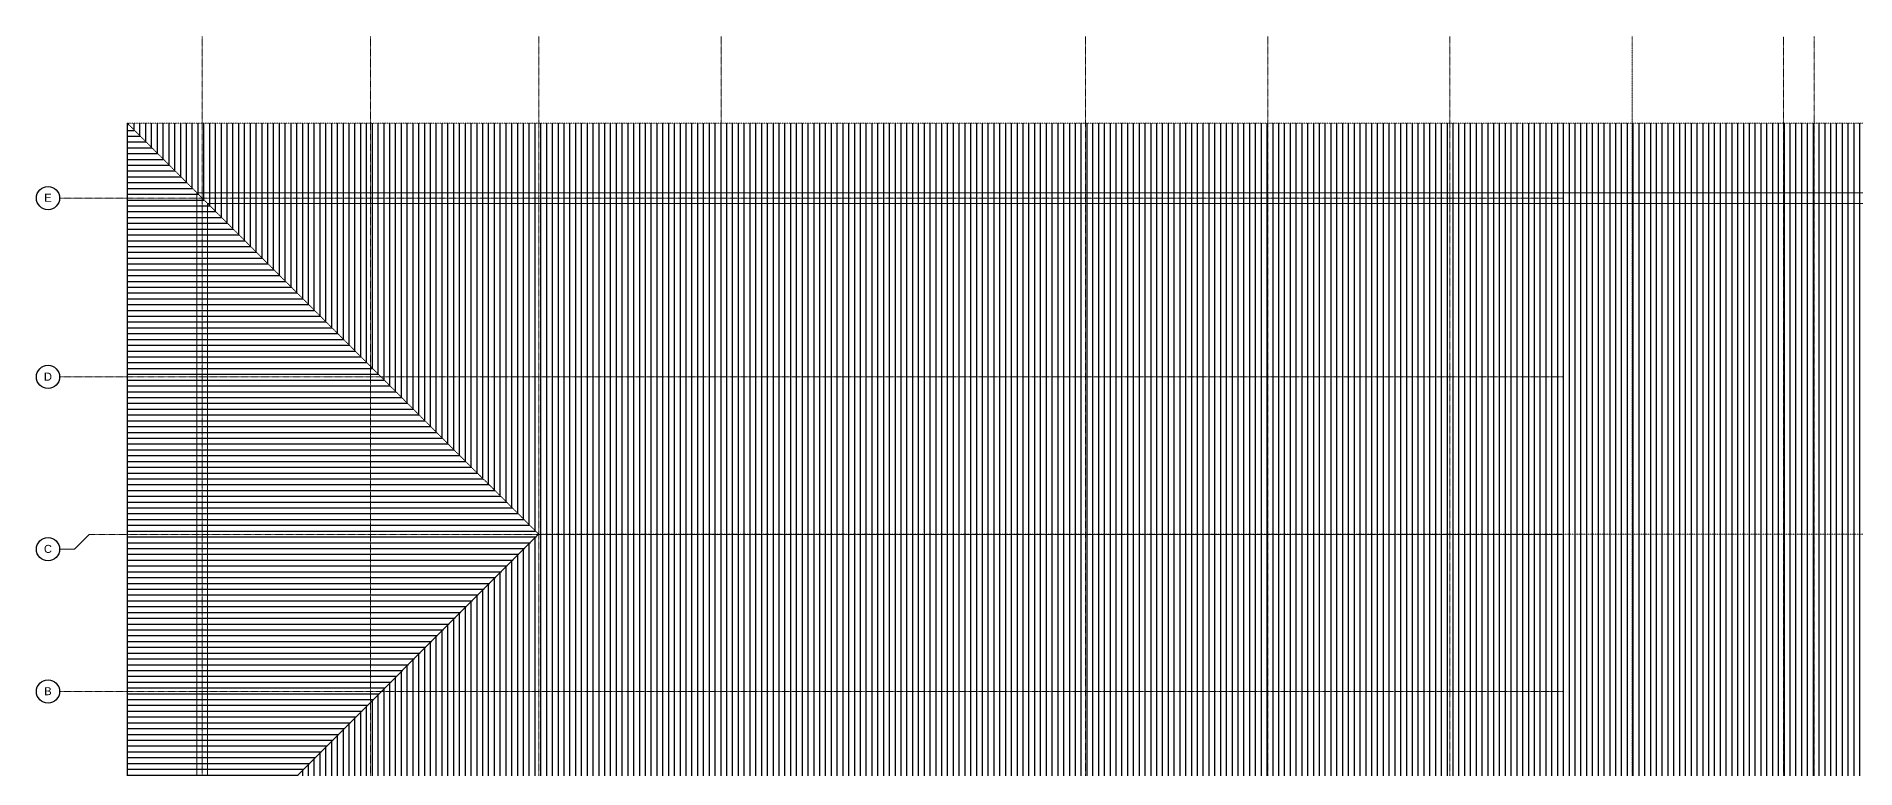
# Model space of a CAD drawing. Header units: millimetres. Extents: x 2659630 to 6742168, y -2425387 to -732288.
# Drawn here: x 4016259 to 4055396, y -1139807 to -1124047 of the extents above; entities that cross this region are included whole.
import ezdxf

# ---------------------------------------------------------------- set-up
doc = ezdxf.new("R2010")
doc.units = ezdxf.units.MM
for name, pattern in [('DASHED', [0.75, 0.5, -0.25]), ('Grid Line', [22.225, 12.7, -3.175, 3.175, -3.175]), ('Hidden', [7.14375, 4.7625, -2.38125]), ('Overhead', [3.96875, 2.38125, -1.5875])]:
    doc.linetypes.add(name, pattern=pattern)
for name, color, linetype, lineweight in [('A-FLOR-OVHD', 1, 'Overhead', 18), ('A-STRUCTURE ABOVE', 251, 'DASHED', 0), ('A-WALL', 113, 'Continuous', 9), ('S-GRID', 1, 'Continuous', 9), ('S-GRID-IDEN', 1, 'Continuous', 9)]:
    doc.layers.add(name, color=color, linetype=linetype, lineweight=lineweight)
doc.layers.add('A-LINE 08', color=8, linetype='Continuous')
doc.styles.add('Arial_2', font='arial.ttf', dxfattribs={"height": 121.981135})

# ---------------------------------------------------------------- blocks, each defined once
blk = doc.blocks.new('Grid - M_Grid Head - Circle_02-314212-GROUND FLOOR PLAN_01')
at = {"layer": 'A-LINE 08'}
blk.add_circle((0, 0), 5, dxfattribs=at)

msp = doc.modelspace()

# ---------------------------------------------------------------- hatches: boundary and pattern name
at = {"layer": 'A-LINE 08'}
h = msp.add_hatch(dxfattribs=at)
h.set_pattern_fill('ANSI31', color=256, scale=1000, angle=315, style=0)
h.set_pattern_definition([(0, (3860487.59, -1238069.58), (0, 125), [])])
h.paths.add_polyline_path([(4075122.332, -1125916.95), (4066277.377, -1134766.946), (4075122.328, -1143616.945)])
h.paths.add_polyline_path([(4027067.377, -1134766.946), (4018212.332, -1125916.945), (4018212.328, -1143616.929), (4018217.393, -1143616.933)])
h = msp.add_hatch(dxfattribs=at)
h.set_pattern_fill('ANSI31', color=256, scale=1000, angle=45, style=0)
h.set_pattern_definition([(90, (3860487.59, -1238069.58), (-125, 0), [])])
h.paths.add_polyline_path([(4075127.377, -1125912.077), (4018217.377, -1125912.065), (4018217.377, -1125916.95), (4027067.368, -1134766.937), (4066277.377, -1134766.946)])
h.paths.add_polyline_path([(4066277.377, -1134766.946), (4027067.385, -1134766.937), (4018217.393, -1143612.061), (4075127.373, -1143612.073)])

# ---------------------------------------------------------------- linework, layer by layer
at = {"layer": 'A-FLOR-OVHD'}
msp.add_line((4050587.368, -1163702.506), (4050587.368, -1124047.094), dxfattribs=at)
at = {"layer": 'A-LINE 08'}
for p, q in [((4018212.376, -1125911.923), (4018212.284, -1143611.919)), ((4027062.332, -1134761.975), (4018212.291, -1143611.931))]:
    msp.add_line(p, q, dxfattribs=at)
at = {"layer": 'A-STRUCTURE ABOVE', "color": 252, "linetype": 'Hidden', "ltscale": 0.005, "true_color": 0x939598}
for p, q in [((4018212.376, -1125911.923), (4075122.376, -1125912.22)), ((4027062.332, -1134761.975), (4018212.376, -1125911.935)), ((4066272.332, -1134762.172), (4027062.324, -1134761.967))]:
    msp.add_line(p, q, dxfattribs=at)
at = {"layer": 'A-WALL', "color": 1}
for p, q in [((4019712.294, -1142111.5), (4019712.368, -1127411.927)), ((4019712.368, -1127411.927), (4073622.365, -1127412.208)), ((4019942.295, -1141881.261), (4019942.367, -1127641.928)), ((4019942.367, -1127641.928), (4073392.364, -1127642.207))]:
    msp.add_line(p, q, dxfattribs=at)
at = {"layer": 'S-GRID', "linetype": 'Grid Line'}
for p, q in [((4019827.368, -1124047.094), (4019827.368, -1141996.937)), ((4023447.368, -1124047.094), (4023447.368, -1142111.946)), ((4027067.368, -1141996.937), (4027067.368, -1124047.094)), ((4030987.368, -1143611.985), (4030987.368, -1124047.094)), ((4038827.368, -1143612.026), (4038827.368, -1124047.094)), ((4042747.368, -1143612.047), (4042747.368, -1124047.094)), ((4046667.368, -1141996.937), (4046667.368, -1124047.094)), ((4053842.368, -1163702.506), (4053842.368, -1124047.094)), ((4054507.368, -1147734.744), (4054507.368, -1124047.094)), ((4017393.686, -1134766.937), (4049095.821, -1134766.937))]:
    msp.add_line(p, q, dxfattribs=at)
at = {"layer": 'S-GRID'}
msp.add_line((4017393.686, -1134766.937), (4017076.186, -1135084.437), dxfattribs=at)

# ---------------------------------------------------------------- block references
at = {"layer": 'S-GRID-IDEN', "xscale": 49.99999999999998, "yscale": 49.99999999999998, "zscale": 49.99999999999998, "rotation": 269.9999999999996}
for p in [(4016508.686, -1127526.937), (4016508.686, -1131376.937), (4016508.686, -1135084.437), (4016508.686, -1138146.937)]:
    msp.add_blockref('Grid - M_Grid Head - Circle_02-314212-GROUND FLOOR PLAN_01', p, dxfattribs=at)

# ---------------------------------------------------------------- next in the draw order: texts
at = {"layer": 'S-GRID-IDEN', "char_height": 172.118, "attachment_point": 2, "line_spacing_factor": 0.938532, "style": 'Arial_2', "bg_fill": 3, "box_fill_scale": 1.25, "bg_fill_color": 0, "bg_fill_transparency": 0}
for s, insert, width in [('E', (4016507.396, -1127434.181), 191.0906), ('D', (4016507.396, -1131284.181), 205.78987), ('C', (4016507.396, -1134991.681), 205.78987), ('B', (4016507.396, -1138054.181), 191.0906)]:
    msp.add_mtext(s, dxfattribs=dict(at, insert=insert, width=width))

# ---------------------------------------------------------------- next in the draw order: linework, layer by layer
at = {"layer": 'S-GRID', "linetype": 'Grid Line'}
for p, q in [((4016758.686, -1127526.937), (4049095.821, -1127526.937)), ((4016758.686, -1131376.937), (4049095.821, -1131376.937)), ((4016758.686, -1138146.937), (4049095.821, -1138146.937))]:
    msp.add_line(p, q, dxfattribs=at)
at = {"layer": 'S-GRID'}
msp.add_line((4017076.186, -1135084.437), (4016758.686, -1135084.437), dxfattribs=at)

doc.saveas('drawing.dxf')
